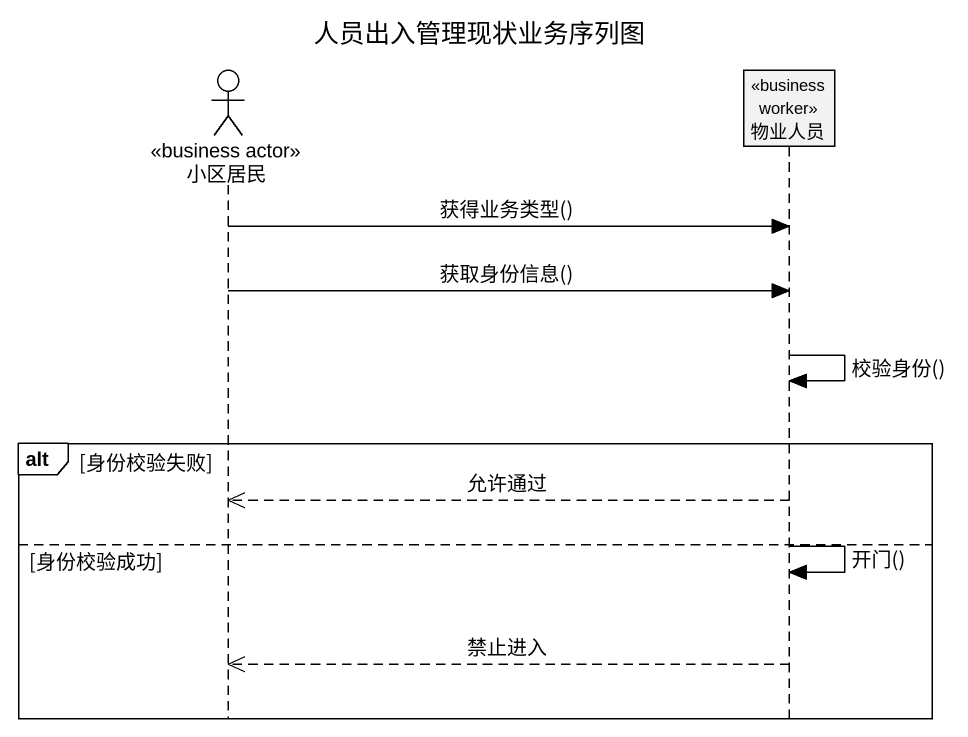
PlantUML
@startuml
title 人员出入管理现状业务序列图
hide footbox
actor 小区居民 <<business actor>>
participant 物业人员 <<business worker>>

小区居民 -> 物业人员 : 获得业务类型()
小区居民 -> 物业人员 : 获取身份信息()
物业人员 -> 物业人员 : 校验身份()
alt 身份校验失败
  物业人员 -->> 小区居民 : 允许通过
else 身份校验成功
  物业人员 -> 物业人员 : 开门()
  物业人员 -->> 小区居民 : 禁止进入
end
@enduml
